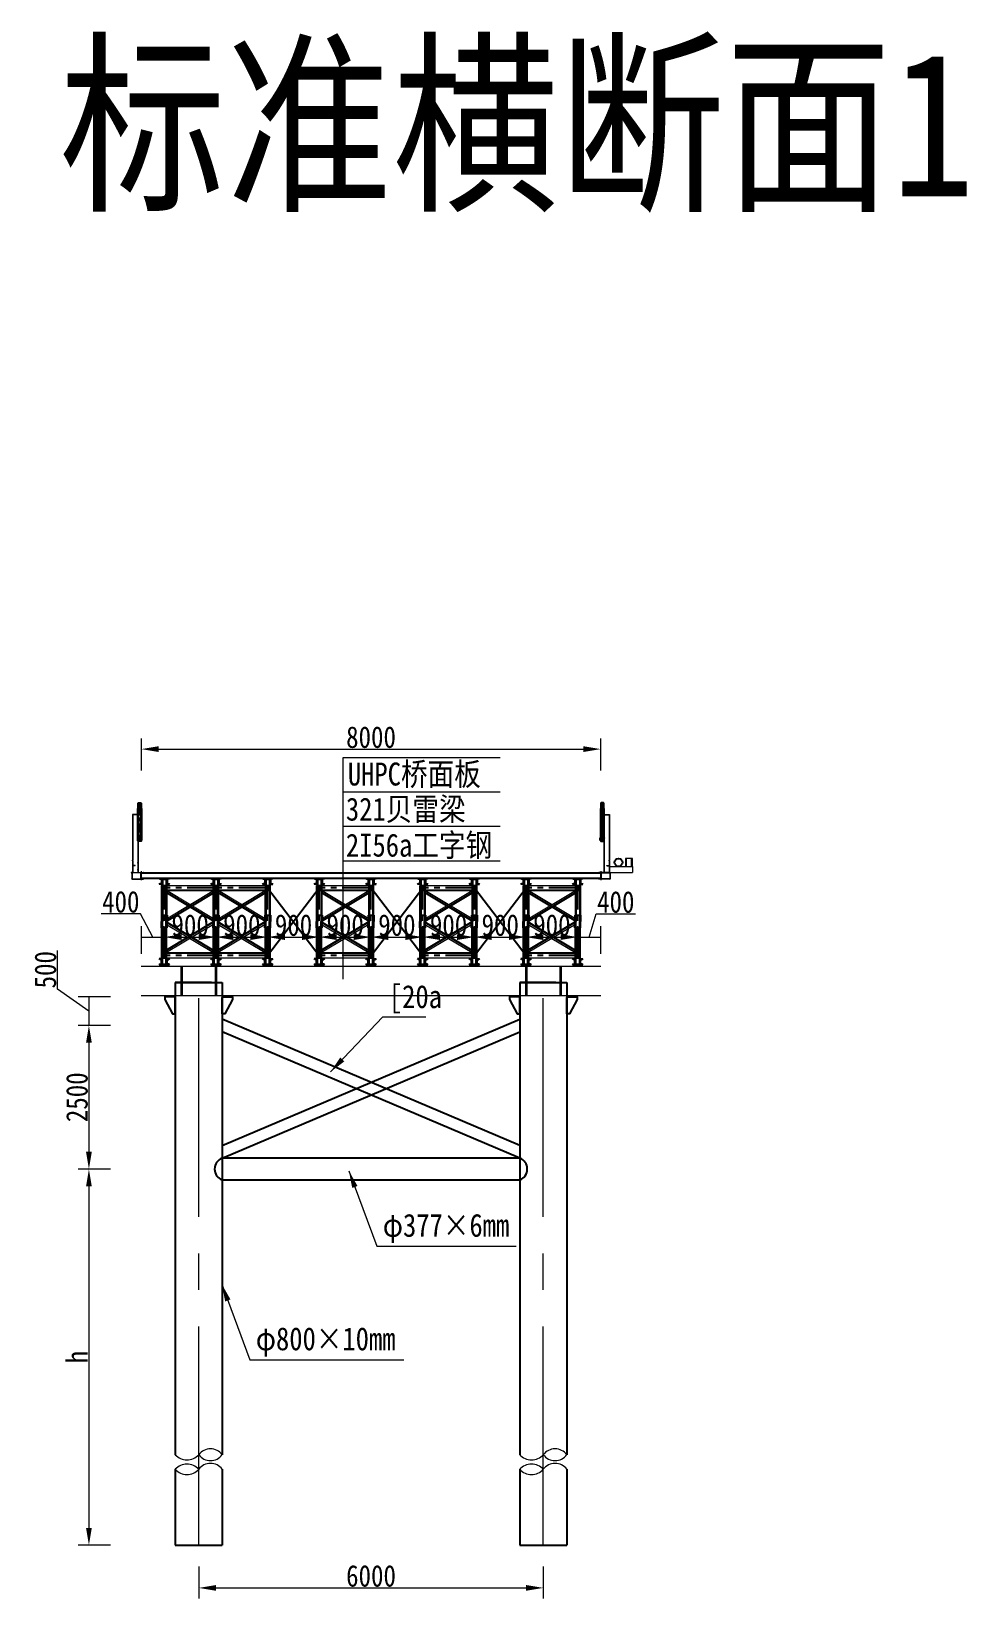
# Model space of a CAD drawing. Header units: millimetres. Extents: x -724662 to -98163, y -2532159 to 119496.
# Drawn here: x -104741 to -104578.1, y 114784.7 to 115057.7 of the extents above; entities that cross this region are included whole.
import ezdxf

# ---------------------------------------------------------------- set-up
doc = ezdxf.new("R2010")
doc.units = ezdxf.units.MM
doc.header["$LTSCALE"] = 20
for name, pattern in [('CENTER', [2, 1.25, -0.25, 0.25, -0.25]), ('CENTER2', [28.575, 19.05, -3.175, 3.175, -3.175]), ('DASHED', [19.05, 12.7, -6.35])]:
    doc.linetypes.add(name, pattern=pattern)
doc.layers.get('0').update_dxf_attribs({"lineweight": 25})
for name, color, linetype, lineweight in [('6标注线', 3, 'Continuous', 13), ('Fline', 6, 'Continuous', 18), ('中心线', 3, 'CENTER2', 13), ('文本', 7, 'Continuous', 13), ('标注', 1, 'Continuous', 13), ('栈桥', 4, 'Continuous', 25), ('粗实线', 7, 'Continuous', 25), ('粗实线层', 7, 'Continuous', 35), ('细实线', 1, 'Continuous', 13), ('虚线', 6, 'DASHED', 15)]:
    doc.layers.add(name, color=color, linetype=linetype, lineweight=lineweight)
for name, color, linetype in [('中线轴线', 2, 'CENTER'), ('点划线', 6, 'CENTER'), ('钢构CAD-工字钢', 6, 'Continuous')]:
    doc.layers.add(name, color=color, linetype=linetype)
doc.styles.get("Standard").update_dxf_attribs({"font": 'simsun.ttf', "width": 0.85})
doc.dimstyles.new('100-1.5', dxfattribs={"dimscale": 1.5, "dimtxt": 2.5, "dimasz": 2, "dimexe": 1.25, "dimexo": 1.25, "dimgap": 0.125, "dimtad": 1, "dimdec": 0, "dimlfac": 100, "dimdsep": 46, "dimtxsty": 'Standard', "dimcen": 0.001, "dimclrd": 256, "dimclre": 256, "dimclrt": 7, "dimadec": 4, "dimazin": 2, "dimtfac": 1, "dimtdec": 0, "dimtmove": 1, "dimatfit": 2, "dimfxlon": 1, "dimlwd": -1, "dimlwe": -1, "dimarcsym": 0})

# ---------------------------------------------------------------- blocks, each defined once
blk = doc.blocks.new('贝雷梁侧面')
at = {"layer": '粗实线', "ltscale": 0.05}
for p, q in [((-528, 8040), (-240, 8040)), ((-528, 8040), (-528, 8040)), ((-240, 7440), (-528, 7440)), ((-528, 7440), (-528, 7440)), ((-480, 7992), (-336, 7992)), ((-336, 7488), (-480, 7488)), ((-288, 7944), (-288, 7536)), ((-240, 8040), (-240, 7440)), ((240, 7980), (-240, 7980)), ((-240, 7440), (-240, 3540)), ((-204, 7980), (-204, 3540)), ((204, 7320), (-204, 7320)), ((204, 6840), (-204, 6840)), ((204, 7980), (204, 3540)), ((528, 8040), (240, 8040)), ((240, 8040), (240, 7440)), ((528, 8040), (240, 8040)), ((240, 7440), (528, 7440)), ((240, 7440), (240, 3540)), ((288, 7944), (288, 7536)), ((480, 7992), (336, 7992)), ((480, 7992), (336, 7992)), ((336, 7488), (480, 7488)), ((528, 8040), (528, 8040)), ((528, 8040), (528, 8040)), ((528, 7440), (528, 7440)), ((-300, 4200), (-300, 3540)), ((-240, 4200), (-300, 4200)), ((-300, 2880), (-300, 3540)), ((-240, -360), (-240, 3540)), ((204, 4200), (-204, 4200)), ((-204, -900), (-204, 3540)), ((204, -900), (204, 3540)), ((300, 4200), (240, 4200)), ((240, -360), (240, 3540)), ((300, 4200), (300, 3540)), ((300, 2880), (300, 3540)), ((-240, 2880), (-300, 2880)), ((204, 2880), (-204, 2880)), ((300, 2880), (240, 2880)), ((204, 180), (-204, 180)), ((-240, -360), (-528, -360)), ((-528, -360), (-528, -360)), ((528, -960), (-528, -960)), ((-528, -960), (-240, -960)), ((-528, -960), (-528, -960)), ((528, -960), (-528, -960)), ((-528, -960), (-240, -960)), ((-528, -960), (-528, -960)), ((-336, -408), (-480, -408)), ((-480, -912), (-336, -912)), ((-480, -912), (-336, -912)), ((-288, -864), (-288, -456)), ((-240, -960), (-240, -360)), ((240, -900), (-240, -900)), ((240, -900), (-240, -900)), ((204, -240), (-204, -240)), ((240, -360), (528, -360)), ((240, -960), (240, -360)), ((288, -864), (288, -456)), ((336, -408), (480, -408)), ((480, -912), (336, -912)), ((480, -912), (336, -912)), ((528, -360), (528, -360)), ((528, -960), (528, -960)), ((528, -960), (528, -960))]:
    blk.add_line(p, q, dxfattribs=at)
for centre in [(0, 7080), (0, 0)]:
    blk.add_circle(centre, 120, dxfattribs=at)
for centre, start, end in [((-480, 8040), 180, 270), ((-480, 7440), 90, 180), ((-336, 7944), 0, 90), ((-336, 7536), 270, 0), ((336, 7944), 90, 180), ((336, 7944), 90, 180), ((336, 7536), 180, 270), ((480, 8040), 270, 0), ((480, 8040), 270, 0), ((480, 7440), 0, 90), ((-480, -360), 180, 270), ((-480, -960), 90, 180), ((-480, -960), 90, 180), ((-336, -456), 0, 90), ((-336, -864), 270, 0), ((-336, -864), 270, 0), ((336, -456), 90, 180), ((336, -864), 180, 270), ((336, -864), 180, 270), ((480, -360), 270, 0), ((480, -960), 0, 90), ((480, -960), 0, 90)]:
    blk.add_arc(centre, 48, start, end, dxfattribs=at)
blk = doc.blocks.new('*U484')
at = {"layer": '点划线', "xscale": -0.001666666663368233, "yscale": 0.001666666663368233, "zscale": 0.001666666663368233}
blk.add_blockref('贝雷梁侧面', (0, -5.9), dxfattribs=at)
blk = doc.blocks.new('*U483')
at = {"color": 0, "linetype": 'ByBlock', "lineweight": -2, "transparency": 16777216}
for p in [(0, 0), (9, 0), (18, 0), (27, 0), (36, 0), (45, 0), (54, 0), (63, 0), (72, 0)]:
    blk.add_blockref('*U484', p, dxfattribs=at)
blk = doc.blocks.new('90花架')
at = {"layer": '中线轴线', "color": 3, "ltscale": 2}
for p, q in [((91345.5, 13597.7), (91435.5, 13597.7)), ((91345.5, 13479.7), (91345.5, 13597.7)), ((91435.5, 13479.7), (91435.5, 13597.7)), ((91345.5, 13479.7), (91435.5, 13479.7))]:
    blk.add_line(p, q, dxfattribs=at)
at = {"layer": '细实线'}
blk.add_line((91440.5, 13601.7), (91340.5, 13601.7), dxfattribs=at)
at = {"layer": '细实线', "color": 0}
for p, q in [((91440.5, 13601.7), (91340.5, 13601.7)), ((91340.5, 13592.7), (91340.5, 13601.7)), ((91440.5, 13593.7), (91340.5, 13593.7)), ((91440.5, 13592.7), (91340.5, 13592.7)), ((91340.5, 13484.7), (91340.5, 13592.7)), ((91348.5, 13484.7), (91348.5, 13592.7)), ((91349.5, 13543.7), (91431.5, 13592.7)), ((91349.5, 13484.7), (91349.5, 13592.7)), ((91431.5, 13543.7), (91349.5, 13592.7)), ((91431.5, 13484.7), (91431.5, 13592.7)), ((91432.5, 13484.7), (91432.5, 13592.7)), ((91440.5, 13592.7), (91440.5, 13601.7)), ((91440.5, 13484.7), (91440.5, 13592.7)), ((91349.5, 13540.4), (91431.5, 13589.7)), ((91431.5, 13540.4), (91349.5, 13589.7)), ((91349.5, 13538.7), (91431.5, 13588.1)), ((91431.5, 13538.7), (91349.5, 13588.1)), ((91349.5, 13538.7), (91431.5, 13489.4)), ((91431.5, 13538.7), (91349.5, 13489.4)), ((91349.5, 13537.1), (91431.5, 13487.7)), ((91431.5, 13537.1), (91349.5, 13487.7)), ((91349.5, 13533.7), (91431.5, 13484.7)), ((91431.5, 13533.7), (91349.5, 13484.7)), ((91440.5, 13484.7), (91340.5, 13484.7)), ((91340.5, 13475.7), (91340.5, 13484.7)), ((91440.5, 13483.7), (91340.5, 13483.7)), ((91440.5, 13475.7), (91440.5, 13484.7)), ((91440.5, 13475.7), (91340.5, 13475.7))]:
    blk.add_line(p, q, dxfattribs=at)
at = {"layer": '细实线', "color": 0, "extrusion": (0, 0, -1)}
for centre in [(91345.5, 13597.7), (91435.5, 13597.7), (91345.5, 13479.7), (91435.5, 13479.7)]:
    blk.add_ellipse(centre, major_axis=(-1.41, 1.41), ratio=1, start_param=5.497787, end_param=11.780972, dxfattribs=at)
blk = doc.blocks.new('φ820钢管')
for p, q in [((-89147.8, 146755.25), (-89154.1, 146755.25)), ((-89154.1, 146755.25), (-89145.9, 146755.25))]:
    blk.add_line(p, q)
at = {"color": 0}
blk.add_line((-89154.1, 146657.25), (-89145.9, 146657.25), dxfattribs=at)
for points in [[(-89154.1, 146755.25), (-89154.1, 146673.01)], [(-89145.9, 146755.25), (-89145.9, 146673.01)], [(-89154.1, 146670.47), (-89154.1, 146657.25)], [(-89145.9, 146670.47), (-89145.9, 146657.25)]]:
    blk.add_lwpolyline(points)
for points in [[(-89154.25, 146752.75), (-89155.9, 146752.75), (-89155.9, 146752.3), (-89154.55, 146749.75), (-89154.1, 146749.75), (-89154.1, 146752.6), (-89154.1, 146752.6)], [(-89145.75, 146752.75), (-89144.1, 146752.75), (-89144.1, 146752.3), (-89145.45, 146749.75), (-89145.9, 146749.75), (-89145.9, 146752.6), (-89145.9, 146752.6)]]:
    blk.add_lwpolyline(points, close=True)
at = {"layer": 'Fline', "color": 0}
for centre, radius, start, end in [((-89152.05, 146674.85), 2.76, 221.9552, 318.0448), ((-89147.95, 146671.47), 2.56, 36.9251, 143.0749), ((-89147.95, 146674.51), 2.54, 216.1377, 323.8623), ((-89152.05, 146668.58), 2.79, 42.7066, 137.2934), ((-89152.05, 146672.31), 2.76, 221.9552, 318.0448), ((-89147.95, 146668.93), 2.56, 36.9251, 143.0749)]:
    blk.add_arc(centre, radius, start, end, dxfattribs=at)
at = {"layer": '中心线', "ltscale": 0.1}
blk.add_line((-89150, 146657.25), (-89150, 146755.25), dxfattribs=at)
blk = doc.blocks.new('*D485')
at = {"layer": 'Defpoints', "color": 0, "transparency": 16777216}
for p in [(-104721.86, 114889.56), (-104730.99, 114884.56), (-104707.76, 114884.56)]:
    blk.add_point(p, dxfattribs=at)
at = {"layer": '标注', "transparency": 16777216}
for p, q in [((-104736.49, 114890.91), (-104736.49, 114897.62)), ((-104730.99, 114887.06), (-104736.49, 114890.91)), ((-104727.24, 114889.56), (-104732.87, 114889.56)), ((-104730.99, 114889.56), (-104730.99, 114884.56)), ((-104730.99, 114889.56), (-104730.99, 114884.56))]:
    blk.add_line(p, q, dxfattribs=at)
at = {"layer": '标注', "linetype": 'ByBlock', "transparency": 16777216}
blk.add_line((-104727.24, 114884.56), (-104732.87, 114884.56), dxfattribs=at)
at = {"layer": '标注', "color": 7, "transparency": 16777216, "insert": (-104738.56, 114894.27), "char_height": 3.75, "attachment_point": 5, "rotation": 90}
blk.add_mtext('500', dxfattribs=at)
blk = doc.blocks.new('*D486')
at = {"layer": 'Defpoints', "color": 0, "transparency": 16777216}
for p in [(-104707.76, 114884.56), (-104730.99, 114859.56), (-104707.76, 114859.56)]:
    blk.add_point(p, dxfattribs=at)
at = {"layer": '标注', "transparency": 16777216}
for p, q in [((-104727.24, 114884.56), (-104732.87, 114884.56)), ((-104730.99, 114881.56), (-104730.99, 114862.56))]:
    blk.add_line(p, q, dxfattribs=at)
at = {"layer": '标注', "linetype": 'ByBlock', "transparency": 16777216}
blk.add_line((-104727.24, 114859.56), (-104732.87, 114859.56), dxfattribs=at)
at = {"layer": '标注', "transparency": 16777216}
for points in [[(-104731.49, 114881.56), (-104730.49, 114881.56), (-104730.99, 114884.56)], [(-104731.49, 114862.56), (-104730.49, 114862.56), (-104730.99, 114859.56)]]:
    blk.add_solid(points, dxfattribs=at)
at = {"layer": '标注', "color": 7, "transparency": 16777216, "insert": (-104733.06, 114872.06), "char_height": 3.75, "attachment_point": 5, "rotation": 90}
blk.add_mtext('2500', dxfattribs=at)
blk = doc.blocks.new('*D487')
at = {"layer": 'Defpoints', "color": 0, "transparency": 16777216}
for p in [(-104707.76, 114859.56), (-104730.99, 114794.06), (-104707.76, 114794.06)]:
    blk.add_point(p, dxfattribs=at)
at = {"layer": '标注', "transparency": 16777216}
for p, q in [((-104727.24, 114859.56), (-104732.87, 114859.56)), ((-104730.99, 114856.56), (-104730.99, 114797.06))]:
    blk.add_line(p, q, dxfattribs=at)
at = {"layer": '标注', "linetype": 'ByBlock', "transparency": 16777216}
blk.add_line((-104727.24, 114794.06), (-104732.87, 114794.06), dxfattribs=at)
at = {"layer": '标注', "transparency": 16777216}
for points in [[(-104731.49, 114856.56), (-104730.49, 114856.56), (-104730.99, 114859.56)], [(-104731.49, 114797.06), (-104730.49, 114797.06), (-104730.99, 114794.06)]]:
    blk.add_solid(points, dxfattribs=at)
at = {"layer": '标注', "color": 7, "transparency": 16777216, "insert": (-104733.06, 114826.81), "char_height": 3.75, "attachment_point": 5, "rotation": 90}
blk.add_mtext('h', dxfattribs=at)
blk = doc.blocks.new('*D488')
at = {"layer": 'Defpoints', "color": 0, "transparency": 16777216}
for p in [(-104711.86, 114794.06), (-104651.86, 114794.06), (-104651.86, 114786.62)]:
    blk.add_point(p, dxfattribs=at)
at = {"layer": '标注', "transparency": 16777216}
for p, q in [((-104711.86, 114790.37), (-104711.86, 114784.75)), ((-104708.86, 114786.62), (-104654.86, 114786.62))]:
    blk.add_line(p, q, dxfattribs=at)
at = {"layer": '标注', "linetype": 'ByBlock', "transparency": 16777216}
blk.add_line((-104651.86, 114790.37), (-104651.86, 114784.75), dxfattribs=at)
at = {"layer": '标注', "transparency": 16777216}
for points in [[(-104708.86, 114787.12), (-104708.86, 114786.12), (-104711.86, 114786.62)], [(-104654.86, 114787.12), (-104654.86, 114786.12), (-104651.86, 114786.62)]]:
    blk.add_solid(points, dxfattribs=at)
at = {"layer": '标注', "color": 7, "transparency": 16777216, "insert": (-104681.86, 114788.69), "char_height": 3.75, "attachment_point": 5}
blk.add_mtext('6000', dxfattribs=at)
blk = doc.blocks.new('*D489')
at = {"layer": 'Defpoints', "color": 0, "transparency": 16777216}
for p in [(-104641.86, 114932.69), (-104721.86, 114911.16), (-104641.86, 114911.16)]:
    blk.add_point(p, dxfattribs=at)
at = {"layer": '标注', "transparency": 16777216}
for p, q in [((-104721.86, 114928.94), (-104721.86, 114934.56)), ((-104718.86, 114932.69), (-104644.86, 114932.69))]:
    blk.add_line(p, q, dxfattribs=at)
at = {"layer": '标注', "linetype": 'ByBlock', "transparency": 16777216}
blk.add_line((-104641.86, 114928.94), (-104641.86, 114934.56), dxfattribs=at)
at = {"layer": '标注', "transparency": 16777216}
for points in [[(-104718.86, 114933.19), (-104718.86, 114932.19), (-104721.86, 114932.69)], [(-104644.86, 114933.19), (-104644.86, 114932.19), (-104641.86, 114932.69)]]:
    blk.add_solid(points, dxfattribs=at)
at = {"layer": '标注', "color": 7, "transparency": 16777216, "insert": (-104681.86, 114934.75), "char_height": 3.75, "attachment_point": 5}
blk.add_mtext('8000', dxfattribs=at)
blk = doc.blocks.new('A$Ca5bab6b4')
at = {"layer": '粗实线层'}
for p, q in [((5, 644), (0, 494)), ((5, 656), (5, 644)), ((41, 660), (9, 660)), ((45, 644), (45, 656)), ((50, 494), (45, 644)), ((0, 494), (0, 6)), ((50, 6), (50, 494)), ((6, 0), (44, 0))]:
    blk.add_line(p, q, dxfattribs=at)
for centre in [(25, 610), (25, 370), (25, 80)]:
    blk.add_circle(centre, 5.5, dxfattribs=at)
for centre, radius, start, end in [((9, 656), 4, 90, 180), ((41, 656), 4, 0, 90), ((6, 6), 6, 180, 270), ((5, 5), 5, 180, 270), ((44, 6), 6, 270, 0), ((45, 5), 5, 270, 0)]:
    blk.add_arc(centre, radius, start, end, dxfattribs=at)
at = {"layer": '虚线'}
for p, q in [((7, 644), (7, 656)), ((9, 658), (41, 658)), ((41, 642), (9, 642)), ((41, 640), (9, 640)), ((10, 450), (10, 640)), ((40, 640), (40, 450)), ((43, 656), (43, 644)), ((2, 405), (2, 445)), ((5, 450), (45, 450)), ((5, 447), (45, 447)), ((45, 402), (5, 402)), ((45, 400), (5, 400)), ((10, 50), (10, 400)), ((40, 400), (40, 50)), ((47, 445), (47, 405)), ((0, 5), (0, 6)), ((2, 5), (2, 45)), ((5, 50), (45, 50)), ((5, 47), (45, 47)), ((45, 2), (5, 2)), ((47, 45), (47, 5)), ((50, 6), (50, 5)), ((6, 0), (5, 0)), ((45, 0), (44, 0))]:
    blk.add_line(p, q, dxfattribs=at)
for centre, radius, start, end in [((9, 644), 4, 180, 270), ((9, 656), 2, 90, 180), ((9, 644), 2, 180, 270), ((41, 656), 2, 0, 90), ((41, 644), 2, 270, 0), ((41, 644), 4, 270, 0), ((5, 445), 5, 90, 180), ((5, 405), 5, 180, 270), ((5, 445), 2.5, 90, 180), ((5, 405), 2.5, 180, 270), ((45, 445), 5, 0, 90), ((45, 445), 2.5, 0, 90), ((45, 405), 5, 270, 0), ((45, 405), 2.5, 270, 0), ((5, 45), 5, 90, 180), ((5, 45), 2.5, 90, 180), ((5, 5), 2.5, 180, 270), ((45, 45), 5, 0, 90), ((45, 45), 2.5, 0, 90), ((45, 5), 2.5, 270, 0)]:
    blk.add_arc(centre, radius, start, end, dxfattribs=at)
blk = doc.blocks.new('A$C3fd06f41')
at = {"layer": '粗实线层'}
for p, q in [((0, 80), (0, 40)), ((6, 80), (0, 80)), ((6, 40), (0, 40)), ((6, 80), (6, 40)), ((6, 40), (6, 34)), ((6, 40), (50, 40)), ((6, 34), (50, 34)), ((50, 40), (50, 34)), ((56, 34), (50, 34)), ((50, 34), (50, 0)), ((56, 0), (50, 0)), ((56, 34), (56, 0))]:
    blk.add_line(p, q, dxfattribs=at)
for centre, radius, start, end in [((6, 40), 6.1, 180, 270), ((6, 40), 0.1, 180, 270), ((50, 34), 6.1, 0, 90), ((50, 34), 0.1, 0, 90)]:
    blk.add_arc(centre, radius, start, end, dxfattribs=at)
at = {"layer": '虚线'}
for p, q in [((6, 40), (0, 40)), ((6, 40), (6, 34)), ((50, 40), (50, 34)), ((56, 34), (50, 34)), ((56, 23), (50, 23)), ((50, 11), (56, 11))]:
    blk.add_line(p, q, dxfattribs=at)
blk = doc.blocks.new('uhpc护栏')
at = {"layer": '标注'}
for p, q in [((-43136.38, 136691.41), (-43136.32, 136691.41)), ((-43136.38, 136691.04), (-43136.38, 136691.41)), ((-43136.32, 136691.04), (-43136.32, 136691.41)), ((-43135.8, 136691.61), (-43135.8, 136691.55)), ((-43135.8, 136691.61), (-43134.8, 136691.61)), ((-43135.8, 136691.55), (-43134.8, 136691.55)), ((-43135.8, 136691.55), (-43135.8, 136681.55)), ((-43135.8, 136691.55), (-43135.78, 136691.55)), ((-43135.78, 136691.55), (-43135.78, 136681.55)), ((-43135.74, 136691.55), (-43135.74, 136681.55)), ((-43134.85, 136691.55), (-43134.85, 136683.68)), ((-43134.82, 136691.55), (-43134.82, 136683.68)), ((-43134.82, 136691.55), (-43134.8, 136691.55)), ((-43134.8, 136691.61), (-43134.8, 136691.55)), ((-43134.8, 136691.55), (-43134.8, 136683.68)), ((-43135.8, 136691.01), (-43136.29, 136691.01)), ((-43135.8, 136690.95), (-43136.29, 136690.95)), ((-43136.2, 136690.95), (-43135.8, 136690.55)), ((-43135.73, 136687.8), (-43135.8, 136687.8)), ((-43135.8, 136687.68), (-43135.73, 136687.68)), ((-43135.73, 136683.25), (-43135.8, 136683.25)), ((-43135.8, 136683.13), (-43135.73, 136683.13)), ((-43134.89, 136683.55), (-43134.89, 136683.68)), ((-43134.89, 136683.68), (-43134.85, 136683.68)), ((-43134.85, 136683.55), (-43134.89, 136683.55)), ((-43134.85, 136683.68), (-43134.82, 136683.68)), ((-43134.85, 136683.55), (-43134.85, 136681.55)), ((-43134.82, 136683.55), (-43134.85, 136683.55)), ((-43134.82, 136683.68), (-43134.8, 136683.68)), ((-43134.82, 136683.55), (-43134.82, 136681.55)), ((-43134.82, 136683.55), (-43134.8, 136683.55)), ((-43134.8, 136683.55), (-43134.8, 136683.68)), ((-43134.8, 136683.55), (-43134.8, 136681.55)), ((-43136.75, 136681.47), (-43136.75, 136681.55)), ((-43136.75, 136681.55), (-43136.65, 136681.55)), ((-43136.65, 136681.47), (-43136.75, 136681.47)), ((-43136.75, 136680.35), (-43136.75, 136680.41)), ((-43136.75, 136680.41), (-43136.65, 136680.41)), ((-43136.65, 136680.35), (-43136.75, 136680.35)), ((-43136.65, 136681.55), (-43136.65, 136681.47)), ((-43134.7, 136681.55), (-43136.65, 136681.55)), ((-43136.65, 136681.47), (-43136.65, 136681.55)), ((-43136.65, 136681.47), (-43134.7, 136681.47)), ((-43136.65, 136680.41), (-43136.65, 136680.35)), ((-43134.78, 136680.41), (-43136.65, 136680.41)), ((-43136.65, 136680.35), (-43136.65, 136680.41)), ((-43134.78, 136680.35), (-43136.65, 136680.35)), ((-43136.45, 136681.55), (-43136.45, 136681.47)), ((-43136.45, 136681.55), (-43136.25, 136681.55)), ((-43136.45, 136680.41), (-43136.45, 136680.35)), ((-43136.35, 136681.78), (-43136.35, 136680.18)), ((-43136.25, 136681.47), (-43136.25, 136681.55)), ((-43136.25, 136680.35), (-43136.25, 136680.41)), ((-43135.73, 136682.05), (-43135.8, 136682.05)), ((-43135.8, 136681.93), (-43135.73, 136681.93)), ((-43135.26, 136682.69), (-43135.26, 136682.75)), ((-43135.26, 136682.75), (-43134.85, 136682.75)), ((-43135.26, 136682.69), (-43134.85, 136682.69)), ((-43134.96, 136682.69), (-43134.96, 136682.75)), ((-43134.89, 136682.69), (-43134.89, 136682.75)), ((-43134.85, 136682.69), (-43134.85, 136682.75)), ((-43134.76, 136681.47), (-43134.7, 136681.47)), ((-43134.76, 136681.47), (-43134.76, 136680.43)), ((-43134.7, 136681.47), (-43134.7, 136681.55)), ((-43134.7, 136681.55), (-43134.6, 136681.55)), ((-43134.7, 136681.55), (-43134.7, 136681.47)), ((-43134.6, 136681.47), (-43134.7, 136681.47)), ((-43134.7, 136681.47), (-43134.7, 136680.43)), ((-43134.6, 136681.55), (-43134.6, 136681.47))]:
    blk.add_line(p, q, dxfattribs=at)
for centre, radius, start, end in [((-43136.29, 136691.04), 0.09, 180, 270), ((-43136.29, 136691.04), 0.03, 180, 270), ((-43134.78, 136680.43), 0.08, 270, 0), ((-43134.78, 136680.43), 0.02, 270, 0)]:
    blk.add_arc(centre, radius, start, end, dxfattribs=at)
for centre in [(-43135.73, 136687.74), (-43135.73, 136683.19), (-43135.73, 136681.99)]:
    blk.add_ellipse(centre, major_axis=(0, 0.06), ratio=0.166679, dxfattribs=at)
at = {"layer": '标注', "xscale": 0.01, "yscale": 0.01, "zscale": 0.01}
blk.add_blockref('A$Ca5bab6b4', (-43136.3, 136687.01), dxfattribs=at)
at = {"layer": '标注', "xscale": -0.01, "yscale": 0.01, "zscale": 0.01, "rotation": 180}
blk.add_blockref('A$C3fd06f41', (-43136.36, 136687.91), dxfattribs=at)
blk = doc.blocks.new('*D823')
at = {"layer": 'Defpoints', "color": 0, "transparency": 16777216}
for p in [(-104717.86, 114899.95), (-104721.86, 114895.16), (-104717.86, 114895.16)]:
    blk.add_point(p, dxfattribs=at)
at = {"layer": '标注', "transparency": 16777216}
for p, q in [((-104722.03, 114904.02), (-104728.85, 114904.02)), ((-104719.86, 114899.95), (-104722.03, 114904.02)), ((-104721.86, 114897.03), (-104721.86, 114901.83)), ((-104721.86, 114899.95), (-104717.86, 114899.95)), ((-104721.86, 114899.95), (-104717.86, 114899.95))]:
    blk.add_line(p, q, dxfattribs=at)
at = {"layer": '标注', "linetype": 'ByBlock', "transparency": 16777216}
blk.add_line((-104717.86, 114897.03), (-104717.86, 114901.83), dxfattribs=at)
at = {"layer": '标注', "color": 7, "transparency": 16777216, "insert": (-104725.44, 114906.08), "char_height": 3.75, "attachment_point": 5}
blk.add_mtext('400', dxfattribs=at)
blk = doc.blocks.new('*D824')
at = {"layer": 'Defpoints', "color": 0, "transparency": 16777216}
for p in [(-104708.86, 114899.95), (-104717.86, 114895.16), (-104708.86, 114895.16)]:
    blk.add_point(p, dxfattribs=at)
at = {"layer": '标注', "transparency": 16777216}
for p, q in [((-104717.86, 114897.03), (-104717.86, 114901.83)), ((-104714.86, 114899.95), (-104711.86, 114899.95))]:
    blk.add_line(p, q, dxfattribs=at)
at = {"layer": '标注', "linetype": 'ByBlock', "transparency": 16777216}
blk.add_line((-104708.86, 114897.03), (-104708.86, 114901.83), dxfattribs=at)
at = {"layer": '标注', "transparency": 16777216}
for points in [[(-104714.86, 114900.45), (-104714.86, 114899.45), (-104717.86, 114899.95)], [(-104711.86, 114900.45), (-104711.86, 114899.45), (-104708.86, 114899.95)]]:
    blk.add_solid(points, dxfattribs=at)
at = {"layer": '标注', "color": 7, "transparency": 16777216, "insert": (-104713.36, 114902.02), "char_height": 3.75, "attachment_point": 5}
blk.add_mtext('900', dxfattribs=at)
blk = doc.blocks.new('*D825')
at = {"layer": 'Defpoints', "color": 0, "transparency": 16777216}
for p in [(-104699.86, 114899.95), (-104708.86, 114895.16), (-104699.86, 114895.16)]:
    blk.add_point(p, dxfattribs=at)
at = {"layer": '标注', "transparency": 16777216}
for p, q in [((-104708.86, 114897.03), (-104708.86, 114901.83)), ((-104705.86, 114899.95), (-104702.86, 114899.95))]:
    blk.add_line(p, q, dxfattribs=at)
at = {"layer": '标注', "linetype": 'ByBlock', "transparency": 16777216}
blk.add_line((-104699.86, 114897.03), (-104699.86, 114901.83), dxfattribs=at)
at = {"layer": '标注', "transparency": 16777216}
for points in [[(-104705.86, 114900.45), (-104705.86, 114899.45), (-104708.86, 114899.95)], [(-104702.86, 114900.45), (-104702.86, 114899.45), (-104699.86, 114899.95)]]:
    blk.add_solid(points, dxfattribs=at)
at = {"layer": '标注', "color": 7, "transparency": 16777216, "insert": (-104704.36, 114902.02), "char_height": 3.75, "attachment_point": 5}
blk.add_mtext('900', dxfattribs=at)
blk = doc.blocks.new('*D826')
at = {"layer": 'Defpoints', "color": 0, "transparency": 16777216}
for p in [(-104690.86, 114899.95), (-104699.86, 114895.16), (-104690.86, 114895.16)]:
    blk.add_point(p, dxfattribs=at)
at = {"layer": '标注', "transparency": 16777216}
for p, q in [((-104699.86, 114897.03), (-104699.86, 114901.83)), ((-104696.86, 114899.95), (-104693.86, 114899.95))]:
    blk.add_line(p, q, dxfattribs=at)
at = {"layer": '标注', "linetype": 'ByBlock', "transparency": 16777216}
blk.add_line((-104690.86, 114897.03), (-104690.86, 114901.83), dxfattribs=at)
at = {"layer": '标注', "transparency": 16777216}
for points in [[(-104696.86, 114900.45), (-104696.86, 114899.45), (-104699.86, 114899.95)], [(-104693.86, 114900.45), (-104693.86, 114899.45), (-104690.86, 114899.95)]]:
    blk.add_solid(points, dxfattribs=at)
at = {"layer": '标注', "color": 7, "transparency": 16777216, "insert": (-104695.36, 114902.02), "char_height": 3.75, "attachment_point": 5}
blk.add_mtext('900', dxfattribs=at)
blk = doc.blocks.new('*D827')
at = {"layer": 'Defpoints', "color": 0, "transparency": 16777216}
for p in [(-104681.86, 114899.95), (-104690.86, 114895.16), (-104681.86, 114895.16)]:
    blk.add_point(p, dxfattribs=at)
at = {"layer": '标注', "transparency": 16777216}
for p, q in [((-104690.86, 114897.03), (-104690.86, 114901.83)), ((-104687.86, 114899.95), (-104684.86, 114899.95))]:
    blk.add_line(p, q, dxfattribs=at)
at = {"layer": '标注', "linetype": 'ByBlock', "transparency": 16777216}
blk.add_line((-104681.86, 114897.03), (-104681.86, 114901.83), dxfattribs=at)
at = {"layer": '标注', "transparency": 16777216}
for points in [[(-104687.86, 114900.45), (-104687.86, 114899.45), (-104690.86, 114899.95)], [(-104684.86, 114900.45), (-104684.86, 114899.45), (-104681.86, 114899.95)]]:
    blk.add_solid(points, dxfattribs=at)
at = {"layer": '标注', "color": 7, "transparency": 16777216, "insert": (-104686.36, 114902.02), "char_height": 3.75, "attachment_point": 5}
blk.add_mtext('900', dxfattribs=at)
blk = doc.blocks.new('*D828')
at = {"layer": 'Defpoints', "color": 0, "transparency": 16777216}
for p in [(-104672.86, 114899.95), (-104681.86, 114895.16), (-104672.86, 114895.16)]:
    blk.add_point(p, dxfattribs=at)
at = {"layer": '标注', "transparency": 16777216}
for p, q in [((-104681.86, 114897.03), (-104681.86, 114901.83)), ((-104678.86, 114899.95), (-104675.86, 114899.95))]:
    blk.add_line(p, q, dxfattribs=at)
at = {"layer": '标注', "linetype": 'ByBlock', "transparency": 16777216}
blk.add_line((-104672.86, 114897.03), (-104672.86, 114901.83), dxfattribs=at)
at = {"layer": '标注', "transparency": 16777216}
for points in [[(-104678.86, 114900.45), (-104678.86, 114899.45), (-104681.86, 114899.95)], [(-104675.86, 114900.45), (-104675.86, 114899.45), (-104672.86, 114899.95)]]:
    blk.add_solid(points, dxfattribs=at)
at = {"layer": '标注', "color": 7, "transparency": 16777216, "insert": (-104677.36, 114902.02), "char_height": 3.75, "attachment_point": 5}
blk.add_mtext('900', dxfattribs=at)
blk = doc.blocks.new('*D829')
at = {"layer": 'Defpoints', "color": 0, "transparency": 16777216}
for p in [(-104663.86, 114899.95), (-104672.86, 114895.16), (-104663.86, 114895.16)]:
    blk.add_point(p, dxfattribs=at)
at = {"layer": '标注', "transparency": 16777216}
for p, q in [((-104672.86, 114897.03), (-104672.86, 114901.83)), ((-104669.86, 114899.95), (-104666.86, 114899.95))]:
    blk.add_line(p, q, dxfattribs=at)
at = {"layer": '标注', "linetype": 'ByBlock', "transparency": 16777216}
blk.add_line((-104663.86, 114897.03), (-104663.86, 114901.83), dxfattribs=at)
at = {"layer": '标注', "transparency": 16777216}
for points in [[(-104669.86, 114900.45), (-104669.86, 114899.45), (-104672.86, 114899.95)], [(-104666.86, 114900.45), (-104666.86, 114899.45), (-104663.86, 114899.95)]]:
    blk.add_solid(points, dxfattribs=at)
at = {"layer": '标注', "color": 7, "transparency": 16777216, "insert": (-104668.36, 114902.02), "char_height": 3.75, "attachment_point": 5}
blk.add_mtext('900', dxfattribs=at)
blk = doc.blocks.new('*D830')
at = {"layer": 'Defpoints', "color": 0, "transparency": 16777216}
for p in [(-104654.86, 114899.95), (-104663.86, 114895.16), (-104654.86, 114895.16)]:
    blk.add_point(p, dxfattribs=at)
at = {"layer": '标注', "transparency": 16777216}
for p, q in [((-104663.86, 114897.03), (-104663.86, 114901.83)), ((-104660.86, 114899.95), (-104657.86, 114899.95))]:
    blk.add_line(p, q, dxfattribs=at)
at = {"layer": '标注', "linetype": 'ByBlock', "transparency": 16777216}
blk.add_line((-104654.86, 114897.03), (-104654.86, 114901.83), dxfattribs=at)
at = {"layer": '标注', "transparency": 16777216}
for points in [[(-104660.86, 114900.45), (-104660.86, 114899.45), (-104663.86, 114899.95)], [(-104657.86, 114900.45), (-104657.86, 114899.45), (-104654.86, 114899.95)]]:
    blk.add_solid(points, dxfattribs=at)
at = {"layer": '标注', "color": 7, "transparency": 16777216, "insert": (-104659.36, 114902.02), "char_height": 3.75, "attachment_point": 5}
blk.add_mtext('900', dxfattribs=at)
blk = doc.blocks.new('*D831')
at = {"layer": 'Defpoints', "color": 0, "transparency": 16777216}
for p in [(-104645.86, 114899.95), (-104654.86, 114895.16), (-104645.86, 114895.16)]:
    blk.add_point(p, dxfattribs=at)
at = {"layer": '标注', "transparency": 16777216}
for p, q in [((-104654.86, 114897.03), (-104654.86, 114901.83)), ((-104651.86, 114899.95), (-104648.86, 114899.95))]:
    blk.add_line(p, q, dxfattribs=at)
at = {"layer": '标注', "linetype": 'ByBlock', "transparency": 16777216}
blk.add_line((-104645.86, 114897.03), (-104645.86, 114901.83), dxfattribs=at)
at = {"layer": '标注', "transparency": 16777216}
for points in [[(-104651.86, 114900.45), (-104651.86, 114899.45), (-104654.86, 114899.95)], [(-104648.86, 114900.45), (-104648.86, 114899.45), (-104645.86, 114899.95)]]:
    blk.add_solid(points, dxfattribs=at)
at = {"layer": '标注', "color": 7, "transparency": 16777216, "insert": (-104650.36, 114902.02), "char_height": 3.75, "attachment_point": 5}
blk.add_mtext('900', dxfattribs=at)
blk = doc.blocks.new('*D832')
at = {"layer": 'Defpoints', "color": 0, "transparency": 16777216}
for p in [(-104641.86, 114899.95), (-104645.86, 114895.16), (-104641.86, 114895.16)]:
    blk.add_point(p, dxfattribs=at)
at = {"layer": '标注', "transparency": 16777216}
for p, q in [((-104643.86, 114899.95), (-104642.66, 114903.98)), ((-104642.66, 114903.98), (-104635.83, 114903.98)), ((-104645.86, 114897.03), (-104645.86, 114901.83)), ((-104645.86, 114899.95), (-104641.86, 114899.95)), ((-104645.86, 114899.95), (-104641.86, 114899.95))]:
    blk.add_line(p, q, dxfattribs=at)
at = {"layer": '标注', "linetype": 'ByBlock', "transparency": 16777216}
blk.add_line((-104641.86, 114897.03), (-104641.86, 114901.83), dxfattribs=at)
at = {"layer": '标注', "color": 7, "transparency": 16777216, "insert": (-104639.24, 114906.05), "char_height": 3.75, "attachment_point": 5}
blk.add_mtext('400', dxfattribs=at)

msp = doc.modelspace()

# ---------------------------------------------------------------- linework, layer by layer
for p, q in [((-104707.7646, 114863.664), (-104655.9646, 114885.6686)), ((-104655.9646, 114863.664), (-104707.7646, 114885.6686)), ((-104707.7646, 114861.4432), (-104655.9646, 114883.4479)), ((-104655.9646, 114861.4432), (-104707.7646, 114883.4479))]:
    msp.add_line(p, q)
msp.add_lwpolyline([(-104655.9646, 114857.6732, 0.70117045), (-104655.9646, 114861.4432), (-104707.7646, 114861.4432, 0.7164867), (-104707.7646, 114857.6732)], format="xyb", close=True)
at = {"layer": '6标注线', "color": 0}
for p, q in [((-104686.7169, 114931.253), (-104659.347, 114931.253)), ((-104686.7169, 114925.253), (-104659.347, 114925.253)), ((-104686.7169, 114919.253), (-104659.347, 114919.253)), ((-104686.7169, 114913.253), (-104659.347, 114913.253))]:
    msp.add_line(p, q, dxfattribs=at)
at = {"layer": '标注'}
for p, q in [((-104640.3146, 114912.2294), (-104636.3146, 114912.2294)), ((-104640.3146, 114911.2294), (-104636.3146, 114911.2294)), ((-104636.3146, 114913.6217), (-104637.5282, 114913.6217)), ((-104637.5282, 114913.6217), (-104637.5282, 114912.2294)), ((-104637.3674, 114912.2294), (-104637.3674, 114913.6217)), ((-104636.4829, 114912.2294), (-104636.4829, 114913.6217)), ((-104636.3146, 114912.2294), (-104636.3146, 114913.6217)), ((-104636.3146, 114912.2294), (-104636.3146, 114911.2294))]:
    msp.add_line(p, q, dxfattribs=at)
at = {"layer": '标注', "color": 0}
msp.add_lwpolyline([(-104686.7169, 114892.6004), (-104686.7169, 114931.253)], dxfattribs=at)
at = {"layer": '栈桥', "ltscale": 5}
msp.add_circle((-104638.761, 114912.9549), 0.6829, dxfattribs=at)
at = {"layer": '细实线', "color": 0}
for p, q in [((-104721.8646, 114894.9082), (-104641.8646, 114894.9082)), ((-104721.8646, 114889.8082), (-104641.8646, 114889.8082))]:
    msp.add_line(p, q, dxfattribs=at)
at = {"layer": '钢构CAD-工字钢', "color": 3}
for p, q in [((-104699.8648, 114908.5584), (-104690.8646, 114896.7584)), ((-104699.8646, 114896.7584), (-104690.8648, 114908.5584)), ((-104681.8646, 114908.5584), (-104672.8646, 114896.7584)), ((-104681.8645, 114896.7584), (-104672.8646, 114908.5584)), ((-104663.8648, 114908.5584), (-104654.8648, 114896.7584)), ((-104663.8646, 114896.7584), (-104654.8648, 114908.5584)), ((-104714.8646, 114894.9082), (-104714.8646, 114889.8082)), ((-104708.8646, 114894.9082), (-104708.8646, 114889.8082)), ((-104654.8646, 114894.9082), (-104654.8646, 114889.8082)), ((-104648.8646, 114894.9082), (-104648.8646, 114889.8082))]:
    msp.add_line(p, q, dxfattribs=at)
at = {"layer": '钢构CAD-工字钢'}
for p, q in [((-104714.9246, 114894.9082), (-104714.9246, 114889.8082)), ((-104714.8046, 114894.9082), (-104714.8046, 114889.8082)), ((-104708.9246, 114894.9082), (-104708.9246, 114889.8082)), ((-104708.8046, 114894.9082), (-104708.8046, 114889.8082)), ((-104654.9246, 114894.9082), (-104654.9246, 114889.8082)), ((-104654.8046, 114894.9082), (-104654.8046, 114889.8082)), ((-104648.9246, 114894.9082), (-104648.9246, 114889.8082)), ((-104648.8046, 114894.9082), (-104648.8046, 114889.8082))]:
    msp.add_line(p, q, dxfattribs=at)
at = {"layer": '钢构CAD-工字钢', "color": 0}
msp.add_lwpolyline([(-104721.8646, 114910.1582), (-104721.8646, 114911.1582), (-104641.8646, 114911.1582), (-104641.8646, 114910.1582)], close=True, dxfattribs=at)
at = {"layer": '钢构CAD-工字钢', "color": 0, "const_width": 0.005}
msp.add_lwpolyline([(-104721.8646, 114889.5582), (-104641.8646, 114889.5582), (-104641.8646, 114895.1582), (-104721.8646, 114895.1582)], close=True, dxfattribs=at)

# ---------------------------------------------------------------- block references
at = {"xscale": -1}
msp.add_blockref('uhpc护栏', (-147858.2129, -21770.32), dxfattribs=at)
msp.add_blockref('uhpc护栏', (-61505.5163, -21770.32))
at = {"color": 1}
msp.add_blockref('*U483', (-104717.8646, 114902.6582), dxfattribs=at)
at = {"xscale": -0.1000000000058208, "yscale": 0.1000000000058208, "zscale": 0.1000000000058208}
for p in [(-95574.3183, 113548.7862), (-95565.3183, 113548.7864), (-95547.3183, 113548.7864), (-95529.3183, 113548.7864), (-95511.3183, 113548.7862)]:
    msp.add_blockref('90花架', p, dxfattribs=at)
at = {"color": 0}
for p in [(-15561.8623, -31863.1885), (-15501.8623, -31863.1885)]:
    msp.add_blockref('φ820钢管', p, dxfattribs=at)

# ---------------------------------------------------------------- texts
at = {"color": 0, "char_height": 4, "attachment_point": 7}
for s, insert in [('UHPC桥面板', (-104685.8999, 114925.8865)), ('321贝雷梁', (-104686.2344, 114919.7987)), ('2I56a工字钢', (-104686.2344, 114913.5336))]:
    msp.add_mtext(s, dxfattribs=dict(at, insert=insert))
at = {"color": 7, "char_height": 4, "attachment_point": 7}
for s, insert in [('[20a', (-104678.7556, 114886.6625)), ('φ377×6mm', (-104679.807, 114846.6813)), ('φ800×10mm', (-104701.9243, 114826.9143))]:
    msp.add_mtext(s, dxfattribs=dict(at, insert=insert))
at = {"layer": '文本', "insert": (-104736.1235, 115053.9701), "char_height": 25, "width": 187.105191, "attachment_point": 1}
msp.add_mtext('标准横断面1', dxfattribs=at)

# ---------------------------------------------------------------- dimensions: what is measured, and where the dimension line sits
at = {"layer": '标注', "color": 3}
for base, p1, p2, picture, middle in [((-104641.8646, 114932.6878), (-104721.8646, 114911.1582), (-104641.8646, 114911.1582), '*D489', (-104681.8646, 114934.7503)), ((-104641.8646, 114899.9527), (-104645.8646, 114895.1582), (-104641.8646, 114895.1582), '*D832', (-104642.4677, 114906.0464)), ((-104708.8646, 114899.9527), (-104717.8646, 114895.1582), (-104708.8646, 114895.1582), '*D824', (-104713.3646, 114902.0152)), ((-104699.8646, 114899.9527), (-104708.8646, 114895.1582), (-104699.8646, 114895.1582), '*D825', (-104704.3646, 114902.0152)), ((-104690.8646, 114899.9527), (-104699.8646, 114895.1582), (-104690.8646, 114895.1582), '*D826', (-104695.3646, 114902.0152)), ((-104681.8646, 114899.9527), (-104690.8646, 114895.1582), (-104681.8646, 114895.1582), '*D827', (-104686.3646, 114902.0152)), ((-104672.8646, 114899.9527), (-104681.8646, 114895.1582), (-104672.8646, 114895.1582), '*D828', (-104677.3646, 114902.0152)), ((-104663.8646, 114899.9527), (-104672.8646, 114895.1582), (-104663.8646, 114895.1582), '*D829', (-104668.3646, 114902.0152)), ((-104654.8646, 114899.9527), (-104663.8646, 114895.1582), (-104654.8646, 114895.1582), '*D830', (-104659.3646, 114902.0152)), ((-104645.8646, 114899.9527), (-104654.8646, 114895.1582), (-104645.8646, 114895.1582), '*D831', (-104650.3646, 114902.0152)), ((-104651.8646, 114786.6228), (-104711.8646, 114794.0582), (-104651.8646, 114794.0582), '*D488', (-104681.8646, 114788.6853))]:
    dim = msp.add_linear_dim(base=base, p1=p1, p2=p2, dimstyle='100-1.5', dxfattribs=at)
    dim.commit()
    dim.dimension.update_dxf_attribs({"geometry": picture, "text_midpoint": middle})
dim = msp.add_linear_dim(base=(-104717.8646, 114899.9527), p1=(-104721.8646, 114895.1582), p2=(-104717.8646, 114895.1582), dimstyle='100-1.5', dxfattribs=at)
dim.commit()
dim.dimension.update_dxf_attribs({"geometry": '*D823', "text_midpoint": (-104722.2135, 114904.0152), "dimtype": 160})
dim = msp.add_linear_dim(base=(-104730.9934, 114884.5582), p1=(-104721.8646, 114889.5582), p2=(-104707.7646, 114884.5582), angle=90, dimstyle='100-1.5', dxfattribs=at)
dim.commit()
dim.dimension.update_dxf_attribs({"geometry": '*D485', "text_midpoint": (-104736.4934, 114891.0961), "dimtype": 160})
dim = msp.add_linear_dim(base=(-104730.9934, 114859.5582), p1=(-104707.7646, 114884.5582), p2=(-104707.7646, 114859.5582), angle=90, dimstyle='100-1.5', dxfattribs=at)
dim.commit()
dim.dimension.update_dxf_attribs({"geometry": '*D486', "text_midpoint": (-104733.0559, 114872.0582)})
dim = msp.add_linear_dim(base=(-104730.9934, 114794.0582), p1=(-104707.7646, 114859.5582), p2=(-104707.7646, 114794.0582), angle=90, text='h', dimstyle='100-1.5', dxfattribs=at)
dim.commit()
dim.dimension.update_dxf_attribs({"geometry": '*D487', "text_midpoint": (-104733.0559, 114826.8082)})

# ---------------------------------------------------------------- leaders
for points in [[(-104688.9228, 114876.4741), (-104679.7957, 114886.087), (-104672.3349, 114886.087)], [(-104685.7221, 114859.2605), (-104680.8471, 114846.1058), (-104656.5873, 114846.1058)], [(-104707.8394, 114839.4935), (-104702.9645, 114826.3388), (-104676.1453, 114826.3388)]]:
    msp.add_leader(points, dimstyle='100-1.5', dxfattribs=at)

doc.saveas('drawing.dxf')
